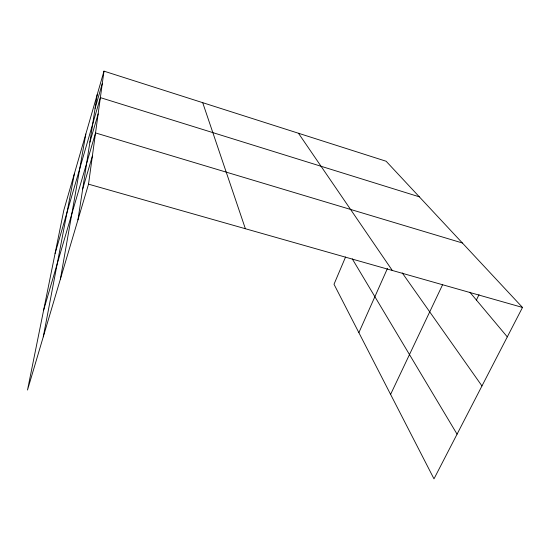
<?xml version="1.0" encoding="UTF-8"?>
<svg xmlns="http://www.w3.org/2000/svg" width="550" height="550" viewBox="0 0 550 550"><rect width="100%" height="100%" fill="white"/><g stroke="black" fill="none" stroke-linecap="round" stroke-linejoin="round"><path stroke-width="0.82" d="M103.984 71.149L63.828 210.176L27.5 390.033L88.529 184.167L103.984 71.149L386.134 161.246L522.5 307.443L433.991 478.851L334.008 284.274L345.572 256.988M77.942 219.883L97.219 94.573M60.397 279.063L85.828 134.021M43.271 336.834L74.477 173.305M95.102 108.343L102.293 83.504M55.089 253.447L100.368 97.625L419.327 196.831M89.897 142.168L98.134 113.919M43.656 310.049L95.535 132.928L462.371 242.983M82.699 188.946L92.359 156.138M358.868 332.654L387.427 268.503M390.596 394.405L442.502 284.907M476.396 300.025L479.029 294.683M88.529 184.167L522.5 307.443M469.837 292.201L507.293 336.889M402.229 272.896L481.965 385.949M298.464 133.251L392.301 270.462M352.268 258.864L457.064 434.163M202.702 102.671L245.376 228.724"/></g></svg>
